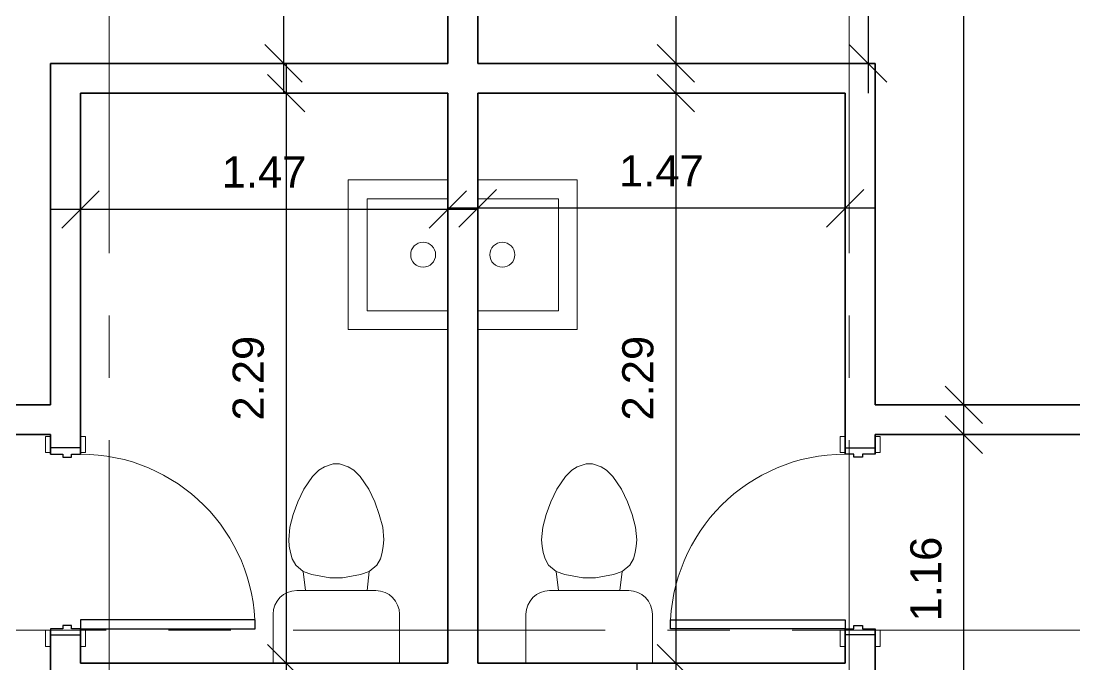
# Model space of a CAD drawing. Header units: metres. Extents: x -22 to 97, y 34 to 77.
# Drawn here: x 4.754 to 8.977, y 61.698 to 64.28 of the extents above; entities that cross this region are included whole.
import ezdxf

# ---------------------------------------------------------------- set-up
doc = ezdxf.new("R2010")
doc.units = ezdxf.units.M
doc.linetypes.add('CENTER', pattern=[2, 1.25, -0.25, 0.25, -0.25])
for name, color, linetype, lineweight in [('A-ANNO-DIMS', 211, 'Continuous', 9), ('A-DOOR', 31, 'Continuous', 18), ('A-DOOR-FRAM', 31, 'Continuous', 25), ('AXIS', 251, 'CENTER', 5), ('I-WALL', 2, 'Continuous', 18), ('P-SANR-FIXT', 6, 'Continuous', 18)]:
    doc.layers.add(name, color=color, linetype=linetype, lineweight=lineweight)
doc.styles.add('Arial_1', font='arial.ttf', dxfattribs={"height": 0.125})
doc.dimstyles.new('Diagonal_-_2_5mm_Arial', dxfattribs={"dimscale": 0.3048, "dimtxt": 0.127532, "dimasz": 0.492126, "dimexe": 0.393701, "dimexo": 0.246063, "dimgap": 0.287073, "dimtad": 1, "dimrnd": 0.01, "dimzin": 0, "dimdsep": 46, "dimtxsty": 'Arial_1', "dimblk1": 'OBLIQUE', "dimblk2": 'OBLIQUE', "dimsah": 1, "dimcen": 0.09, "dimdle": 0.393701, "dimazin": 0, "dimtfac": 1, "dimtdec": 4, "dimtix": 1, "dimtmove": 0, "dimatfit": 3, "dimfxl": 0, "dimtvp": 1, "dimtolj": 1, "dimtzin": 0, "dimarcsym": 0})

# ---------------------------------------------------------------- blocks, each defined once
blk = doc.blocks.new('M_Toilet-Domestic-3D - M_Toilet-Domestic-3D-V2-01 Ground Floor Copy 1')
at = {"layer": 'P-SANR-FIXT'}
for p, q in [((-0.2534, 0.2984), (-0.2534, 0.4947)), ((0.2534, 0.4947), (0.2534, 0.2984)), ((0.1587, 0.2038), (-0.1588, 0.2038)), ((-0.1235, 0.2038), (-0.1323, 0.127)), ((0.1235, 0.2038), (0.1323, 0.127)), ((-0.1323, 0.127), (-0.1626, 0.1016)), ((-0.0974, 0.1397), (-0.1323, 0.127)), ((-0.0254, 0.1524), (-0.0974, 0.1397)), ((0.0254, 0.1524), (-0.0254, 0.1524)), ((0.0974, 0.1397), (0.0254, 0.1524)), ((0.1323, 0.127), (0.0974, 0.1397)), ((0.1626, 0.1016), (0.1323, 0.127)), ((-0.1626, 0.1016), (-0.177, 0.0762)), ((0.177, 0.0762), (0.1626, 0.1016)), ((-0.1838, 0.0508), (-0.1883, 0.0253)), ((-0.177, 0.0762), (-0.1838, 0.0508)), ((0.1838, 0.0508), (0.177, 0.0762)), ((0.1883, 0.0253), (0.1838, 0.0508)), ((-0.1883, 0.0253), (-0.1905, 0)), ((-0.1905, 0), (-0.1861, -0.0506)), ((0.1861, -0.0506), (0.1905, 0)), ((0.1905, 0), (0.1883, 0.0253)), ((-0.1861, -0.0506), (-0.1724, -0.1016)), ((0.1724, -0.1016), (0.1861, -0.0506)), ((-0.1724, -0.1016), (-0.1539, -0.1524)), ((0.1539, -0.1524), (0.1724, -0.1016)), ((-0.1539, -0.1524), (-0.1302, -0.2032)), ((0.1302, -0.2032), (0.1539, -0.1524)), ((-0.1302, -0.2032), (-0.095, -0.254)), ((0.095, -0.254), (0.1302, -0.2032)), ((-0.095, -0.254), (-0.0696, -0.2794)), ((-0.0696, -0.2794), (-0.0476, -0.2921)), ((-0.0476, -0.2921), (-0.0127, -0.3048)), ((0.0127, -0.3048), (0.0476, -0.2921)), ((0.0476, -0.2921), (0.0696, -0.2794)), ((0.0696, -0.2794), (0.095, -0.254)), ((-0.0127, -0.3048), (0.0127, -0.3048))]:
    blk.add_line(p, q, dxfattribs=at)
for centre, start, end in [((-0.1588, 0.2984), 180, 270), ((0.1587, 0.2984), 270, 360)]:
    blk.add_arc(centre, 0.0946, start, end, dxfattribs=at)
blk = doc.blocks.new('M_Sink-Mop-2D - M_Sink-Mop-2D-V5-01 Ground Floor Copy 1')
at = {"layer": 'P-SANR-FIXT'}
for p, q in [((0.3, 0.4), (-0.3, 0.4)), ((-0.3, 0.4), (-0.3, 0.0013)), ((0.3, 0.0013), (0.3, 0.4)), ((-0.225, 0.325), (0.225, 0.325)), ((-0.225, 0.0013), (-0.225, 0.325)), ((0.225, 0.325), (0.225, 0.0013))]:
    blk.add_line(p, q, dxfattribs=at)
blk.add_circle((0, 0.1), 0.05, dxfattribs=at)
blk = doc.blocks.new('_Oblique')
at = {"color": 0, "linetype": 'ByBlock', "lineweight": -2}
blk.add_line((-0.5, -0.5), (0.5, 0.5), dxfattribs=at)
blk = doc.blocks.new('*D684')
at = {"layer": 'A-ANNO-DIMS', "color": 0, "lineweight": -2}
for p, q in [((8.5321, 62.6211), (8.5321, 66.5788)), ((8.4961, 66.4588), (8.6521, 66.4588)), ((8.501, 62.7411), (8.6521, 62.7411))]:
    blk.add_line(p, q, dxfattribs=at)
at = {"layer": 'Defpoints', "color": 0}
for p in [(8.4211, 66.4588), (8.5321, 66.4588), (8.426, 62.7411)]:
    blk.add_point(p, dxfattribs=at)
at = {"layer": 'A-ANNO-DIMS', "color": 0, "lineweight": -2, "xscale": 0.15, "yscale": 0.15, "zscale": 0.15}
for p, rotation in [((8.5321, 66.4588), 90), ((8.5321, 62.7411), 270)]:
    blk.add_blockref('_Oblique', p, dxfattribs=dict(at, rotation=rotation))
at = {"layer": 'A-ANNO-DIMS', "color": 0, "insert": (8.3807, 64.6), "char_height": 0.125, "attachment_point": 5, "rotation": 90, "style": 'Arial_1'}
blk.add_mtext('\\A1;3.72', dxfattribs=at)
blk = doc.blocks.new('*D685')
at = {"layer": 'A-ANNO-DIMS', "color": 0, "lineweight": -2}
for p, q in [((8.5321, 61.3424), (8.5321, 62.7411)), ((8.501, 62.6211), (8.6521, 62.6211)), ((8.501, 61.4624), (8.6521, 61.4624))]:
    blk.add_line(p, q, dxfattribs=at)
at = {"layer": 'Defpoints', "color": 0}
for p in [(8.426, 62.6211), (8.5321, 62.6211), (8.426, 61.4624)]:
    blk.add_point(p, dxfattribs=at)
at = {"layer": 'A-ANNO-DIMS', "color": 0, "lineweight": -2, "xscale": 0.15, "yscale": 0.15, "zscale": 0.15}
for p, rotation in [((8.5321, 62.6211), 90), ((8.5321, 61.4624), 270)]:
    blk.add_blockref('_Oblique', p, dxfattribs=dict(at, rotation=rotation))
at = {"layer": 'A-ANNO-DIMS', "color": 0, "insert": (8.3807, 62.0418), "char_height": 0.125, "attachment_point": 5, "rotation": 90, "style": 'Arial_1'}
blk.add_mtext('\\A1;1.16', dxfattribs=at)
blk = doc.blocks.new('rtgr')
at = {"layer": 'AXIS', "linetype": 'CENTER'}
for p, q in [((8813.952, -620.5822, 0), (8813.952, -584.1116, 0)), ((8816.9172, -620.5822, 0), (8816.9172, -584.1116, 0)), ((8829.9391, -596.0949, 0), (8791.7892, -596.0949, 0))]:
    blk.add_line(p, q, dxfattribs=at)
blk = doc.blocks.new('M_Door-Interior-Single-1_Panel-Wood - 70-531767-01 Ground Floor Copy 1')
at = {"layer": 'A-DOOR', "lineweight": 25}
for p, q in [((0.35, 0.756825), (0.315, 0.756825)), ((0.315, 0.756825), (0.315, 0.056825)), ((0.35, 0.056825), (0.35, 0.756825)), ((0.315, 0.056825), (0.35, 0.056825))]:
    blk.add_line(p, q, dxfattribs=at)
at = {"layer": 'A-DOOR'}
for p, q in [((-0.35635, 0.076825), (-0.42135, 0.076825)), ((-0.42135, 0.076825), (-0.42135, 0.056825)), ((-0.42135, 0.056825), (-0.35635, 0.056825)), ((-0.35635, 0.056825), (-0.35635, 0.076825)), ((0.42135, 0.076825), (0.35635, 0.076825)), ((0.35635, 0.076825), (0.35635, 0.056825)), ((0.35635, 0.056825), (0.42135, 0.056825)), ((0.42135, 0.056825), (0.42135, 0.076825)), ((-0.35635, -0.063175), (-0.42135, -0.063175)), ((-0.42135, -0.063175), (-0.42135, -0.083175)), ((-0.42135, -0.083175), (-0.35635, -0.083175)), ((-0.35635, -0.083175), (-0.35635, -0.063175)), ((0.42135, -0.063175), (0.35635, -0.063175)), ((0.35635, -0.063175), (0.35635, -0.083175)), ((0.35635, -0.083175), (0.42135, -0.083175)), ((0.42135, -0.083175), (0.42135, -0.063175))]:
    blk.add_line(p, q, dxfattribs=at)
blk.add_arc((0.35, 0.056825), 0.7, 90, 180, dxfattribs=at)
at = {"layer": 'A-DOOR-FRAM'}
for p, q in [((-0.35, 0.056825), (-0.375, 0.056825)), ((-0.375, 0.056825), (-0.375, -0.063175)), ((-0.35, 0.021825), (-0.35, 0.056825)), ((0.35, 0.056825), (0.35, 0.021825)), ((0.375, 0.056825), (0.35, 0.056825)), ((0.375, -0.063175), (0.375, 0.056825)), ((-0.3373, 0.021825), (-0.35, 0.021825)), ((-0.3373, -0.0131), (-0.3373, 0.021825)), ((0.35, 0.021825), (0.3373, 0.021825)), ((0.3373, 0.021825), (0.3373, -0.0131)), ((-0.35, -0.063175), (-0.35, -0.0131)), ((-0.35, -0.0131), (-0.3373, -0.0131)), ((0.3373, -0.0131), (0.35, -0.0131)), ((0.35, -0.0131), (0.35, -0.063175)), ((-0.375, -0.063175), (-0.35, -0.063175)), ((0.35, -0.063175), (0.375, -0.063175))]:
    blk.add_line(p, q, dxfattribs=at)
blk = doc.blocks.new('*D760')
at = {"layer": 'A-ANNO-DIMS', "color": 0, "lineweight": -2}
for p, q in [((7.3774, 66.5322), (7.3774, 63.99)), ((7.3948, 66.4122), (7.4974, 66.4122)), ((7.3048, 64.11), (7.2574, 64.11))]:
    blk.add_line(p, q, dxfattribs=at)
at = {"layer": 'Defpoints', "color": 0}
for p in [(7.3198, 66.4122), (7.3774, 64.11), (7.3798, 64.11)]:
    blk.add_point(p, dxfattribs=at)
at = {"layer": 'A-ANNO-DIMS', "color": 0, "lineweight": -2, "xscale": 0.15, "yscale": 0.15, "zscale": 0.15}
for p, rotation in [((7.3774, 66.4122), 90), ((7.3774, 64.11), 270)]:
    blk.add_blockref('_Oblique', p, dxfattribs=dict(at, rotation=rotation))
at = {"layer": 'A-ANNO-DIMS', "color": 0, "insert": (7.2261, 65.2611), "char_height": 0.125, "attachment_point": 5, "rotation": 90, "style": 'Arial_1'}
blk.add_mtext('\\A1;2.30', dxfattribs=at)
blk = doc.blocks.new('*D762')
at = {"layer": 'A-ANNO-DIMS', "color": 0, "lineweight": -2}
for p, q in [((7.3775, 64.11), (7.3775, 61.5848)), ((7.3948, 63.99), (7.4975, 63.99)), ((7.3948, 61.7048), (7.4975, 61.7048))]:
    blk.add_line(p, q, dxfattribs=at)
at = {"layer": 'Defpoints', "color": 0}
for p in [(7.3198, 63.99), (7.3198, 61.7048), (7.3775, 61.7048)]:
    blk.add_point(p, dxfattribs=at)
at = {"layer": 'A-ANNO-DIMS', "color": 0, "lineweight": -2, "xscale": 0.15, "yscale": 0.15, "zscale": 0.15}
for p, rotation in [((7.3775, 63.99), 90), ((7.3775, 61.7048), 270)]:
    blk.add_blockref('_Oblique', p, dxfattribs=dict(at, rotation=rotation))
at = {"layer": 'A-ANNO-DIMS', "color": 0, "insert": (7.2262, 62.8474), "char_height": 0.125, "attachment_point": 5, "rotation": 90, "style": 'Arial_1'}
blk.add_mtext('\\A1;2.29', dxfattribs=at)
blk = doc.blocks.new('*D763')
at = {"layer": 'A-ANNO-DIMS', "color": 0, "lineweight": -2}
for p, q in [((6.5837, 63.7501), (6.5837, 63.4086)), ((8.056, 63.7501), (8.056, 63.4086)), ((8.176, 63.5286), (6.4637, 63.5286))]:
    blk.add_line(p, q, dxfattribs=at)
at = {"layer": 'Defpoints', "color": 0}
for p in [(6.5837, 63.8251), (8.056, 63.8251), (6.5837, 63.5286)]:
    blk.add_point(p, dxfattribs=at)
at = {"layer": 'A-ANNO-DIMS', "color": 0, "lineweight": -2, "xscale": 0.15, "yscale": 0.15, "zscale": 0.15, "rotation": 180}
blk.add_blockref('_Oblique', (6.5837, 63.5286), dxfattribs=at)
at = {"layer": 'A-ANNO-DIMS', "color": 0, "lineweight": -2, "xscale": 0.15, "yscale": 0.15, "zscale": 0.15}
blk.add_blockref('_Oblique', (8.056, 63.5286), dxfattribs=at)
at = {"layer": 'A-ANNO-DIMS', "color": 0, "insert": (7.3198, 63.6789), "char_height": 0.125, "attachment_point": 5, "style": 'Arial_1'}
blk.add_mtext('\\A1;1.47', dxfattribs=at)
blk = doc.blocks.new('*D764')
at = {"layer": 'A-ANNO-DIMS', "color": 0, "lineweight": -2}
for p, q in [((8.1479, 65.4811), (8.1479, 63.99)), ((8.141, 65.3611), (8.0279, 65.3611)), ((8.101, 64.11), (8.0279, 64.11))]:
    blk.add_line(p, q, dxfattribs=at)
at = {"layer": 'Defpoints', "color": 0}
for p in [(8.216, 65.3611), (8.1479, 64.11), (8.176, 64.11)]:
    blk.add_point(p, dxfattribs=at)
at = {"layer": 'A-ANNO-DIMS', "color": 0, "lineweight": -2, "xscale": 0.15, "yscale": 0.15, "zscale": 0.15}
for p, rotation in [((8.1479, 65.3611), 90), ((8.1479, 64.11), 270)]:
    blk.add_blockref('_Oblique', p, dxfattribs=dict(at, rotation=rotation))
at = {"layer": 'A-ANNO-DIMS', "color": 0, "insert": (7.9966, 64.7356), "char_height": 0.125, "attachment_point": 5, "rotation": 90, "style": 'Arial_1'}
blk.add_mtext('\\A1;1.25', dxfattribs=at)
blk = doc.blocks.new('*D765')
at = {"layer": 'A-ANNO-DIMS', "color": 0, "lineweight": -2}
for p, q in [((5.8056, 66.5322), (5.8056, 63.99)), ((5.8772, 66.4122), (5.6856, 66.4122)), ((5.8772, 64.11), (5.6856, 64.11))]:
    blk.add_line(p, q, dxfattribs=at)
at = {"layer": 'Defpoints', "color": 0}
for p in [(5.9522, 66.4122), (5.8056, 64.11), (5.9522, 64.11)]:
    blk.add_point(p, dxfattribs=at)
at = {"layer": 'A-ANNO-DIMS', "color": 0, "lineweight": -2, "xscale": 0.15, "yscale": 0.15, "zscale": 0.15}
for p, rotation in [((5.8056, 66.4122), 90), ((5.8056, 64.11), 270)]:
    blk.add_blockref('_Oblique', p, dxfattribs=dict(at, rotation=rotation))
at = {"layer": 'A-ANNO-DIMS', "color": 0, "insert": (5.6543, 65.2611), "char_height": 0.125, "attachment_point": 5, "rotation": 90, "style": 'Arial_1'}
blk.add_mtext('\\A1;2.30', dxfattribs=at)
blk = doc.blocks.new('*D767')
at = {"layer": 'A-ANNO-DIMS', "color": 0, "lineweight": -2}
for p, q in [((5.8161, 64.11), (5.8161, 61.5848)), ((5.8806, 63.99), (5.9361, 63.99)), ((5.8806, 61.7048), (5.9361, 61.7048))]:
    blk.add_line(p, q, dxfattribs=at)
at = {"layer": 'Defpoints', "color": 0}
for p in [(5.8056, 63.99), (5.8056, 61.7048), (5.8161, 61.7048)]:
    blk.add_point(p, dxfattribs=at)
at = {"layer": 'A-ANNO-DIMS', "color": 0, "lineweight": -2, "xscale": 0.15, "yscale": 0.15, "zscale": 0.15}
for p, rotation in [((5.8161, 63.99), 90), ((5.8161, 61.7048), 270)]:
    blk.add_blockref('_Oblique', p, dxfattribs=dict(at, rotation=rotation))
at = {"layer": 'A-ANNO-DIMS', "color": 0, "insert": (5.6648, 62.8474), "char_height": 0.125, "attachment_point": 5, "rotation": 90, "style": 'Arial_1'}
blk.add_mtext('\\A1;2.29', dxfattribs=at)
blk = doc.blocks.new('*D768')
at = {"layer": 'A-ANNO-DIMS', "color": 0, "lineweight": -2}
for p, q in [((4.9914, 63.915), (4.9914, 63.4042)), ((6.4637, 63.915), (6.4637, 63.4042)), ((6.5837, 63.5242), (4.8714, 63.5242))]:
    blk.add_line(p, q, dxfattribs=at)
at = {"layer": 'Defpoints', "color": 0}
for p in [(4.9914, 63.99), (6.4637, 63.99), (4.9914, 63.5242)]:
    blk.add_point(p, dxfattribs=at)
at = {"layer": 'A-ANNO-DIMS', "color": 0, "lineweight": -2, "xscale": 0.15, "yscale": 0.15, "zscale": 0.15, "rotation": 180}
blk.add_blockref('_Oblique', (4.9914, 63.5242), dxfattribs=at)
at = {"layer": 'A-ANNO-DIMS', "color": 0, "lineweight": -2, "xscale": 0.15, "yscale": 0.15, "zscale": 0.15}
blk.add_blockref('_Oblique', (6.4637, 63.5242), dxfattribs=at)
at = {"layer": 'A-ANNO-DIMS', "color": 0, "insert": (5.7276, 63.6745), "char_height": 0.125, "attachment_point": 5, "style": 'Arial_1'}
blk.add_mtext('\\A1;1.47', dxfattribs=at)
blk = doc.blocks.new('*D794')
at = {"layer": 'A-ANNO-DIMS', "color": 0, "lineweight": -2}
for p, q in [((7.2213, 61.7048), (7.2213, 60.2048)), ((6.6146, 61.5848), (7.3413, 61.5848)), ((6.6146, 60.3248), (7.3413, 60.3248))]:
    blk.add_line(p, q, dxfattribs=at)
at = {"layer": 'Defpoints', "color": 0}
for p in [(6.5396, 61.5848), (6.5396, 60.3248), (7.2213, 60.3248)]:
    blk.add_point(p, dxfattribs=at)
at = {"layer": 'A-ANNO-DIMS', "color": 0, "lineweight": -2, "xscale": 0.15, "yscale": 0.15, "zscale": 0.15}
for p, rotation in [((7.2213, 61.5848), 90), ((7.2213, 60.3248), 270)]:
    blk.add_blockref('_Oblique', p, dxfattribs=dict(at, rotation=rotation))
at = {"layer": 'A-ANNO-DIMS', "color": 0, "insert": (7.0699, 60.9548), "char_height": 0.125, "attachment_point": 5, "rotation": 90, "style": 'Arial_1'}
blk.add_mtext('\\A1;1.26', dxfattribs=at)

msp = doc.modelspace()

# ---------------------------------------------------------------- linework, layer by layer
at = {"layer": 'I-WALL', "lineweight": 35}
for p, q in [((4.87141, 62.74113), (4.87141, 64.11)), ((8.17599, 62.74113), (8.17599, 64.11)), ((4.99141, 63.99), (4.99141, 62.54294)), ((8.05599, 63.99), (8.05599, 62.54294)), ((2.99233, 62.74113), (4.87141, 62.74113)), ((10.4008, 62.74113), (8.17599, 62.74113)), ((4.87141, 62.62113), (2.99233, 62.62113)), ((4.87141, 62.54294), (4.87141, 62.62113)), ((8.17599, 62.54294), (8.17599, 62.62113)), ((8.17599, 62.62113), (10.44715, 62.62113)), ((4.87141, 61.58477), (4.87141, 61.83659)), ((4.99141, 61.83659), (4.99141, 61.70477)), ((8.05599, 61.83659), (8.05599, 61.70477)), ((8.17599, 61.58477), (8.17599, 61.83659))]:
    msp.add_line(p, q, dxfattribs=at)
for points in [[(6.4637, 64.11), (6.4637, 66.41219), (5.44063, 66.41219)], [(6.4637, 64.11), (6.4637, 66.41219)], [(6.5837, 64.11), (6.5837, 66.41219), (8.05599, 66.41219)], [(6.5837, 64.11), (6.5837, 66.41219)], [(6.4637, 64.11), (4.87141, 64.11)], [(6.5837, 64.11), (8.17599, 64.11)], [(6.4637, 63.99), (4.99141, 63.99)], [(6.4637, 61.70477), (6.4637, 63.99)], [(6.4637, 61.70477), (6.4637, 63.99)], [(6.5837, 61.70477), (6.5837, 63.99)], [(6.5837, 63.99), (8.05599, 63.99)], [(6.5837, 61.70477), (6.5837, 63.99)], [(6.4637, 61.70477), (4.99141, 61.70477)], [(5.02323, 61.70477), (6.4637, 61.70477)], [(6.5837, 61.70477), (8.05599, 61.70477)], [(8.02417, 61.70477), (6.5837, 61.70477)]]:
    msp.add_lwpolyline(points, dxfattribs=at)

# ---------------------------------------------------------------- block references
at = {"layer": 'A-ANNO-DIMS'}
msp.add_blockref('rtgr', (-8808.84499, 657.93152, -0.00003), dxfattribs=at)
at = {"layer": 'A-DOOR', "rotation": 270}
msp.add_blockref('M_Door-Interior-Single-1_Panel-Wood - 70-531767-01 Ground Floor Copy 1', (4.93459, 62.19294), dxfattribs=at)
at = {"layer": 'A-DOOR', "xscale": -1, "rotation": 90}
msp.add_blockref('M_Door-Interior-Single-1_Panel-Wood - 70-531767-01 Ground Floor Copy 1', (8.11282, 62.19294), dxfattribs=at)
at = {"layer": 'P-SANR-FIXT', "xscale": -1}
for name, p, rotation in [('M_Sink-Mop-2D - M_Sink-Mop-2D-V5-01 Ground Floor Copy 1', (6.46502, 63.34236), 90), ('M_Toilet-Domestic-3D - M_Toilet-Domestic-3D-V2-01 Ground Floor Copy 1', (6.01699, 62.19946), 180)]:
    msp.add_blockref(name, p, dxfattribs=dict(at, rotation=rotation))
at = {"layer": 'P-SANR-FIXT'}
for name, p, rotation in [('M_Sink-Mop-2D - M_Sink-Mop-2D-V5-01 Ground Floor Copy 1', (6.58239, 63.34236), 270), ('M_Toilet-Domestic-3D - M_Toilet-Domestic-3D-V2-01 Ground Floor Copy 1', (7.03042, 62.19946), 180)]:
    msp.add_blockref(name, p, dxfattribs=dict(at, rotation=rotation))

# ---------------------------------------------------------------- dimensions: what is measured, and where the dimension line sits
at = {"layer": 'A-ANNO-DIMS'}
for base, p1, p2, override, picture, middle in [((8.53206, 66.45882), (8.42599, 62.74113), (8.42111, 66.45882), {"dimpost": '<>', "dimfxl": 2.62}, '*D684', (8.38069, 64.59997)), ((5.80564, 64.11), (5.95217, 66.41219), (5.95217, 64.11), {"dimpost": '<>', "dimfxl": 2.62}, '*D765', (5.65428, 65.26109)), ((7.37744, 64.11), (7.31985, 66.41219), (7.37985, 64.11), {"dimpost": '<>', "dimfxl": 2.62}, '*D760', (7.22607, 65.26109)), ((8.14793, 64.11), (8.21599, 65.36113), (8.17599, 64.11), {"dimpost": '<>', "dimfxl": 2.62}, '*D764', (7.99661, 64.73556)), ((5.81612, 61.70477), (5.80564, 63.99), (5.80564, 61.70477), {"dimpost": '<>', "dimfxl": 2.62}, '*D767', (5.6648, 62.84738)), ((7.37751, 61.70477), (7.31985, 63.99), (7.31985, 61.70477), {"dimpost": '<>', "dimfxl": 2.62}, '*D762', (7.22618, 62.84738)), ((8.53206, 62.62113), (8.42599, 61.46245), (8.42599, 62.62113), {"dimpost": '<>', "dimfxl": 1.158684}, '*D685', (8.38074, 62.04179)), ((7.22126, 60.32477), (6.53961, 61.58477), (6.53961, 60.32477), {"dimpost": '<>', "dimfxl": 2.62}, '*D794', (7.06994, 60.95477))]:
    dim = msp.add_linear_dim(base=base, p1=p1, p2=p2, angle=90, dimstyle='Diagonal_-_2_5mm_Arial', override=override, dxfattribs=at)
    dim.commit()
    dim.dimension.update_dxf_attribs({"geometry": picture, "text_midpoint": middle})
for base, p1, p2, picture, middle in [((4.99141, 63.52421), (6.4637, 63.99), (4.99141, 63.99), '*D768', (5.72756, 63.67446)), ((6.5837, 63.52864), (8.05599, 63.82514), (6.5837, 63.82514), '*D763', (7.31985, 63.67889))]:
    dim = msp.add_linear_dim(base=base, p1=p1, p2=p2, dimstyle='Diagonal_-_2_5mm_Arial', override={"dimpost": '<>', "dimfxl": 2.62}, dxfattribs=at)
    dim.commit()
    dim.dimension.update_dxf_attribs({"geometry": picture, "text_midpoint": middle})

doc.saveas('drawing.dxf')
